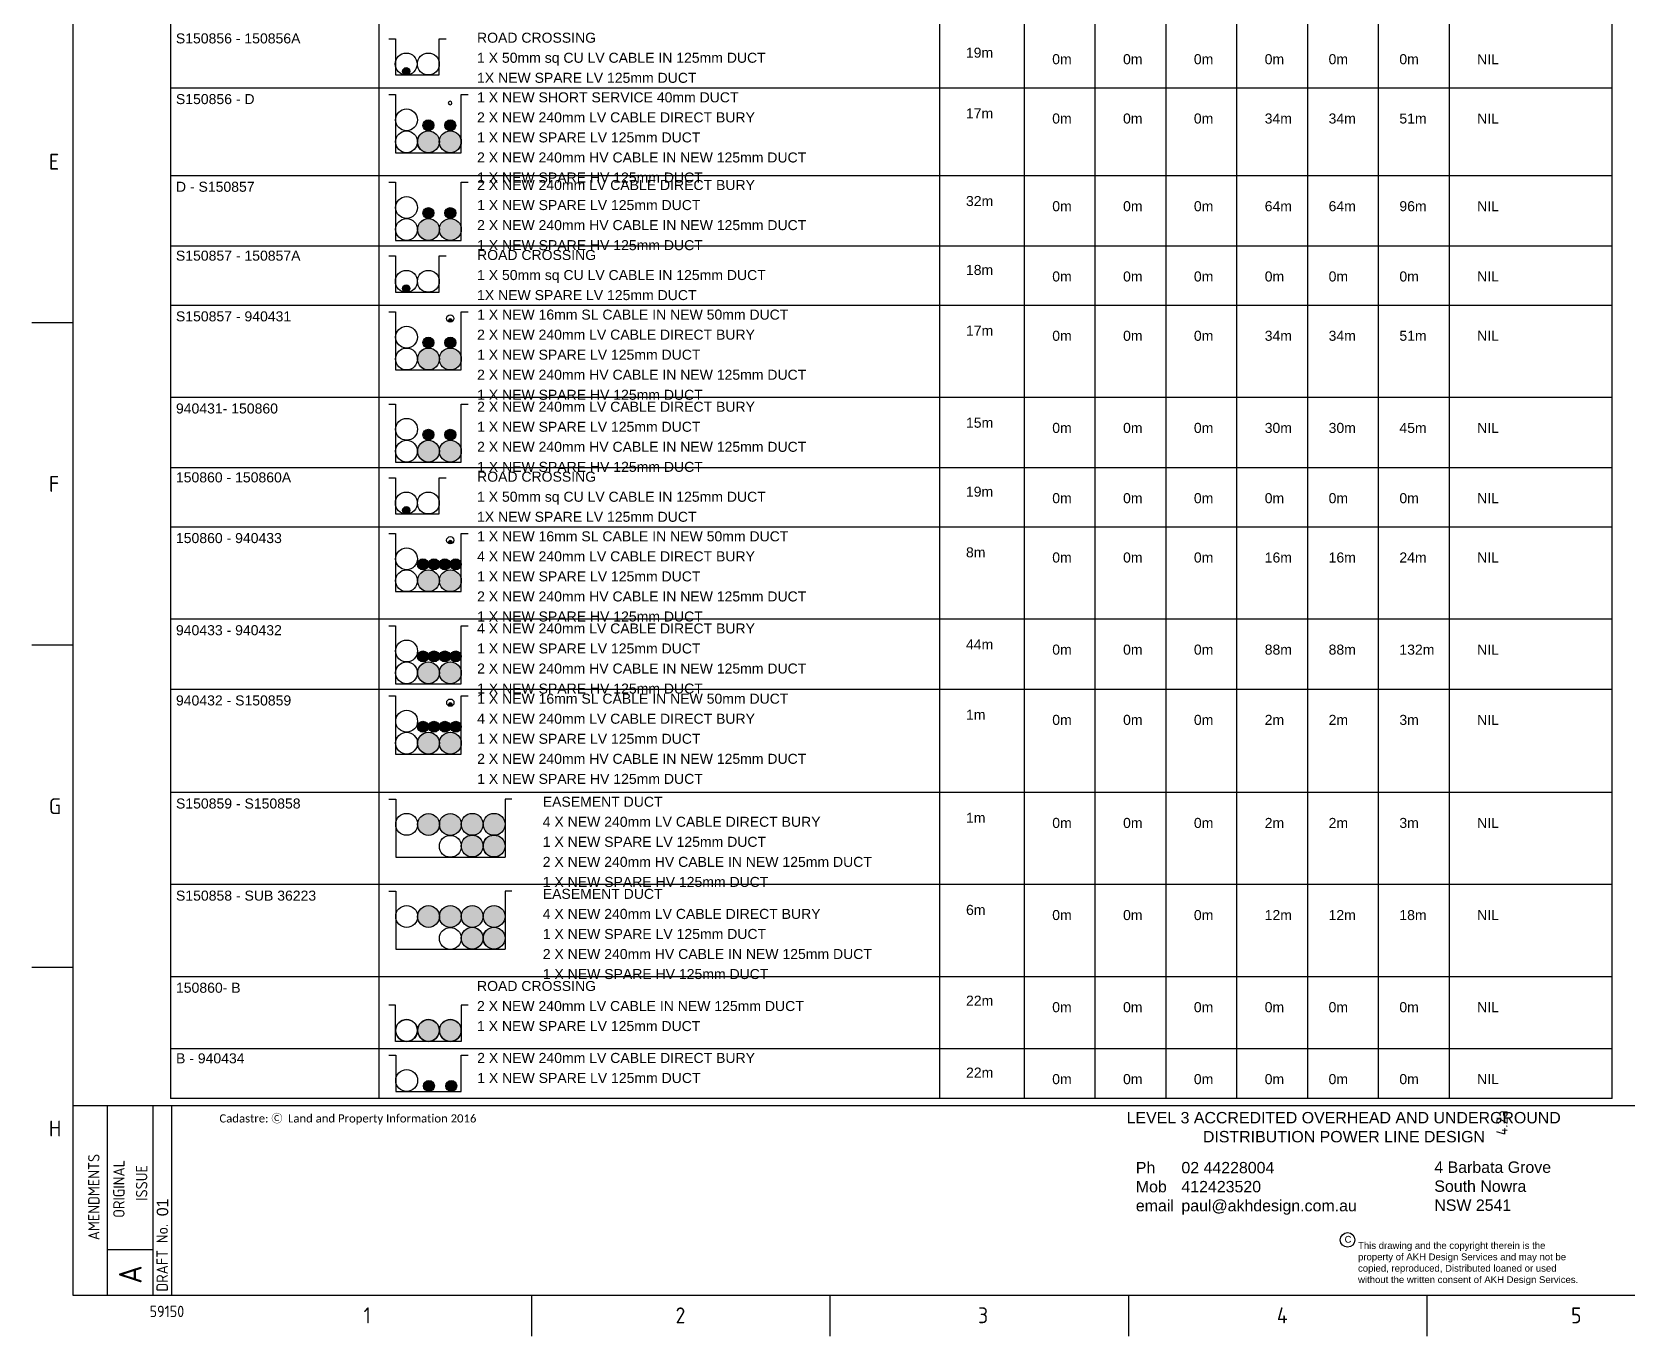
# Paper-space layout 'Retic2' of a CAD drawing. Header units: metres. Extents: x -30 to 845, y -5 to 581.
# Drawn here: x -29.6 to 320.4, y -5.4 to 280.9 of the extents above; entities that cross this region are included whole.
import ezdxf
from ezdxf.enums import TextEntityAlignment as Align

# ---------------------------------------------------------------- set-up
doc = ezdxf.new("R2010")
doc.units = ezdxf.units.M
for name, pattern in [('Cable Exist UG', [8.2, 4, -1.2, 1.8, -1.2]), ('Dash', [5, 3, -2]), ('IE Trench LV', [6.5, 5, -1.5])]:
    doc.linetypes.add(name, pattern=pattern)
doc.layers.get('0').update_dxf_attribs({"color": 6})
for name, color, linetype in [('_User Miscellaneous1', 251, 'Continuous'), ('_User Miscellaneous2', 7, 'Continuous'), ('Duct_SP_NEW', 2, 'Continuous'), ('Notes', 7, 'Continuous'), ('SupportsUG_SP_EXT', 7, 'Continuous')]:
    doc.layers.add(name, color=color, linetype=linetype)
doc.styles.add('iecISOCP', font='isocp.shx')
doc.styles.get("Standard").update_dxf_attribs({"font": 'arial.ttf'})

# ---------------------------------------------------------------- blocks, each defined once
blk = doc.blocks.new('A$C30A46249')
at = {"color": 7, "lineweight": -3, "insert": (6.92, 4.97), "char_height": 1.79, "attachment_point": 7, "line_spacing_factor": 1.2}
blk.add_mtext('{\\fCalibri|b0|i0|c0|p34;\\C256;Cadastre: \\fMS Gothic|b0|i0|c128|p49;\\C250;\\c2236962;Ⓒ\\fMS Gothic|b0|i0|c0|p49; \\fCalibri|b0|i0|c0|p34;\\C256;Land and Property Information 2016}', dxfattribs=at)
blk = doc.blocks.new('akhlogo')
at = {"layer": '_User Miscellaneous2'}
blk.add_circle((113.53, 12.12), 1.6, dxfattribs=at)
at = {"layer": '_User Miscellaneous2', "attachment_point": 1}
for s, insert, char_height, width in [('\\pi5.9046;LEVEL 3 ACCREDITED OVERHEAD AND UNDERGROUND \\P\\pi22.653;DISTRIBUTION POWER LINE DESIGN ', (59.13, 40.21), 2.5, 106.6522), ('Ph ^I02 44228004{\\fCalibri|b0|i0|c0|p34; ^J}Mob^I412423520\\Pemail^Ipaul@akhdesign.com.au', (67.06, 29.24), 2.5, 53.0212), ('4 Barbata Grove\\PSouth Nowra\\PNSW 2541', (132.56, 29.34), 2.5, 39.4695), ('This drawing and the copyright therein is the property of AKH Design Services and may not be copied, reproduced, Distributed loaned or used without the written consent of AKH Design Services.', (115.82, 11.65), 1.5, 48.7359)]:
    blk.add_mtext(s, dxfattribs=dict(at, insert=insert, char_height=char_height, width=width))
at = {"layer": '_User Miscellaneous2', "char_height": 1.5, "attachment_point": 1}
for insert in [(112.87, 13), (112.88, 13)]:
    blk.add_mtext('C', dxfattribs=dict(at, insert=insert))
blk = doc.blocks.new('A1_FRAME_TITLE')
at = {"layer": 'Notes', "color": 3, "linetype": 'Continuous'}
for p, q in [((-11.55, 574.39), (-11.55, 5.97)), ((-3.96, 5.97), (-3.96, 47.62)), ((6.04, 5.97), (6.04, 47.62)), ((10.19, 5.98), (10.19, 47.62)), ((-3.96, 15.97), (6.04, 15.97))]:
    blk.add_line(p, q, dxfattribs=at)
at = {"layer": 'Notes', "linetype": 'Continuous'}
for p, q in [((-11.55, 219.43), (-20.55, 219.43)), ((-11.55, 148.68), (-20.55, 148.68)), ((-11.55, 77.93), (-20.55, 77.93)), ((89.14, -3.03), (89.14, 5.97)), ((154.65, -3.03), (154.65, 5.97)), ((220.16, -3.03), (220.16, 5.97)), ((285.67, -3.03), (285.67, 5.97))]:
    blk.add_line(p, q, dxfattribs=at)
at = {"layer": 'Notes', "color": 3, "linetype": 'Continuous', "flags": 128}
for points in [[(-11.55, 47.62), (123.8, 47.62)], [(123.8, 47.62), (844.88, 47.62)], [(-11.55, 5.97), (844.88, 5.97)]]:
    blk.add_lwpolyline(points, dxfattribs=at)
blk.add_attdef('DRAFT_NUM', (9.35, 23.29), '', height=2.5, rotation=90)
at = {"layer": 'Notes', "color": 7, "style": 'iecISOCP'}
for s, p in [('E', (-16.81, 253.06)), ('F', (-16.81, 182.31)), ('G', (-16.81, 111.56)), ('H', (-16.81, 40.81)), ('1', (52.24, -0.22)), ('2', (120.7, -0.22)), ('3', (187.09, -0.2)), ('4', (252.67, -0.22)), ('5', (317.21, -0.22))]:
    blk.add_text(s, height=3.5, dxfattribs=at).set_placement(p)
for s, height, p in [('AMENDMENTS', 2.5, (-5.71, 18.02)), ('ORIGINAL', 2.5, (-0.21, 22.94)), ('ISSUE', 2.5, (4.79, 26.69)), ('DRAFT No.', 2.5, (9.29, 6.74)), ('A', 5, (3.54, 8.47))]:
    blk.add_text(s, height=height, rotation=90, dxfattribs=at).set_placement(p)
for tag, p in [('CAP_NO', (513.19, 43.46)), ('IE_NUM', (513.05, 37.81)), ('REF_No_1', (335.24, 32.31)), ('REF_1', (362.52, 32.31)), ('GEN_WO', (441.71, 31.76)), ('HV_SWITCH', (513.46, 32.16)), ('REF_No_2', (335.24, 26.31)), ('REF_2', (362.52, 26.31)), ('OH_WO', (441.71, 25.81)), ('UBD_REF', (513.05, 25.83)), ('REF_No_3', (335.24, 20.31)), ('REF_3', (362.52, 20.31)), ('UG_WO', (441.71, 20.05)), ('GIS_MAP_No', (513.05, 20.04)), ('REF_No_4', (335.24, 14.31)), ('REF_4', (362.52, 14.31)), ('SUB_WO', (441.71, 13.81)), ('HV_OP_DIAG', (513.33, 14.2)), ('LGA', (512.95, 7.78))]:
    blk.add_attdef(tag, p, '', height=2.5, dxfattribs=at)
at = {"layer": 'Notes', "style": 'iecISOCP'}
for tag, p in [('T1', (684.37, 39.47)), ('T2', (684.37, 34.35)), ('T3', (684.37, 28.92)), ('T4', (684.37, 23.66)), ('T5', (684.37, 18.23)), ('T6', (684.37, 12.97))]:
    blk.add_attdef(tag, text='', height=3.5, dxfattribs=at).set_placement(p, align=Align.CENTER)
at = {"layer": 'Notes', "color": 7, "style": 'iecISOCP'}
for tag, p in [('scale', (567.76, 33.27)), ('DRAWN', (567.76, 24.93)), ('DATE', (567.76, 16.88)), ('CHD', (567.76, 8.37)), ('DESIGN', (605.62, 9.15))]:
    blk.add_attdef(tag, text='', height=2.5, dxfattribs=at).set_placement(p, align=Align.CENTER)
at = {"layer": 'Notes', "color": 4, "style": 'iecISOCP'}
blk.add_attdef('NUM', text='', height=7, dxfattribs=at).set_placement((812.88, 20.12), align=Align.MIDDLE_CENTER)
at = {"layer": 'Notes', "color": 1, "style": 'iecISOCP'}
blk.add_attdef('REV', text='', height=5, dxfattribs=at).set_placement((840.57, 17.1), align=Align.CENTER)
at = {"layer": 'Notes', "color": 7, "style": 'iecISOCP'}
for tag, p in [('NS', (811.23, 8.12)), ('SHTS', (825.93, 8.12))]:
    blk.add_attdef(tag, text='', height=2.5, dxfattribs=at).set_placement(p, align=Align.MIDDLE)
at = {"layer": 'Notes', "style": 'iecISOCP'}
blk.add_attdef('ExportID', (-11.47, 2.39), '', height=2.5, dxfattribs=at)
at = {"layer": 'Notes', "style": 'iecISOCP', "flags": 1}
for tag, p in [('ProjectType', (-6.37, -26.8)), ('ProjectNumber', (3.01, -26.82)), ('DrawingNumber', (14.96, -26.8)), ('ProjectDescription', (27.02, -26.83)), ('ExportDate', (39.74, -26.79)), ('ExportUserName', (48.61, -26.8)), ('DesignerCompanyName', (60.94, -26.79)), ('ExportAreaOfInterest', (76.55, -26.81)), ('GIS_SUCCESS', (91.45, -26.78)), ('CAD_SUCCESS', (101.24, -26.78)), ('DEPOTCODE', (111.56, -26.88)), ('ExportCategories', (119.53, -26.8)), ('Comments', (133.84, -26.88))]:
    blk.add_attdef(tag, p, '', height=1, dxfattribs=at)
blk = doc.blocks.new('TRENCH_LV_2_DUCTS')
blk.add_lwpolyline([(-0.5, 2.65), (0, 2.65), (0, 0), (3.2, 0), (3.2, 2.65), (3.7, 2.65)])
blk = doc.blocks.new('DUCT_NEW')
blk.add_circle((0, 0.8), 0.8)
at = {"flags": 1}
blk.add_attdef('Z', (0, 0), '', height=0.2, dxfattribs=at)
at = {"flags": 9}
for tag, p in [('DUCT_CODE', (0, 0)), ('XSECT_TYPE', (0, -0.2)), ('STATE', (0, -0.6)), ('OWNED_BY', (0, -1.02)), ('OPERATED_BY', (0, -1.23)), ('FB_REFERENCE', (0, -0.4)), ('NOTES', (0, -0.8)), ('MAINTAINED_BY', (0, -1.42))]:
    blk.add_attdef(tag, text='', height=0.2, dxfattribs=at).set_placement(p, align=Align.MIDDLE_LEFT)
blk = doc.blocks.new('CABLE_LARGE_NEW')
h = blk.add_hatch(color=256)
edge = h.paths.add_edge_path()
edge.add_arc((0, 0.8), 0.8, 0, 360)
blk.add_circle((0, 0.8), 0.8)
for tag, flags, p in [('COND_CODE', 9, (1.5, 0)), ('STATE', 9, (1.5, -0.4)), ('XSECT_SIZE', 9, (1.5, -0.6)), ('OWNED_BY', 9, (1.5, -1)), ('OPERATED_BY', 9, (1.5, -1.2)), ('FB_REFERENCE', 9, (1.5, -0.2)), ('NOTES', 9, (1.5, -0.8)), ('Z', 1, (1.5, -1.6)), ('MAINTAINED_BY', 9, (1.5, -1.4))]:
    blk.add_attdef(tag, text='', height=0.2, dxfattribs=dict(flags=flags)).set_placement(p, align=Align.MIDDLE_LEFT)
blk = doc.blocks.new('TRENCH_HV_3_DUCTS')
blk.add_lwpolyline([(-0.5, 4.25), (0, 4.25), (0, 0), (4.8, 0), (4.8, 4.25), (5.3, 4.25)])
blk = doc.blocks.new('TRENCH_LV_3_DUCTS')
blk.add_lwpolyline([(-0.5, 2.65), (0, 2.65), (0, 0), (4.8, 0), (4.8, 2.65), (5.3, 2.65)])

psp = doc.layouts.new('Retic2')

# ---------------------------------------------------------------- linework, layer by layer
at = {"color": 7, "lineweight": -3}
for p, q in [((0.77762, 570.03763), (0.78433, 46.7248)), ((317.12636, 46.7248), (317.15833, 570.03763)), ((46.47083, 543.23797), (46.47083, 46.7248)), ((169.57365, 543.23797), (169.57365, 46.7248)), ((188.10575, 543.23797), (188.10575, 46.7248)), ((188.10575, 543.23797), (188.10575, 46.7248)), ((281.34884, 543.23797), (281.34884, 46.7248)), ((203.64627, 537.81011), (203.64627, 46.7248)), ((203.64627, 537.81011), (203.64627, 46.7248)), ((219.18678, 537.81011), (219.18678, 46.7248)), ((219.18678, 537.81011), (219.18678, 46.7248)), ((234.7273, 537.81011), (234.7273, 46.7248)), ((234.7273, 537.81011), (234.7273, 46.7248)), ((250.26781, 537.81011), (250.26781, 46.7248)), ((265.79606, 537.81011), (265.79606, 46.7248)), ((317.12832, 46.7248), (0.77985, 46.7248))]:
    psp.add_line(p, q, dxfattribs=at)
for points in [[(0.77789, 268.65671), (317.13963, 268.65671)], [(0.77789, 268.65671), (317.13963, 268.65671)], [(0.77789, 268.65671), (317.13963, 268.65671)], [(0.78685, 249.40443), (317.14859, 249.40443)], [(0.78685, 233.97879), (317.14764, 233.97879)], [(0.78685, 233.97879), (317.14764, 233.97879)], [(0.78685, 220.95315), (317.14685, 220.95315)], [(0.78685, 220.95315), (317.14685, 220.95315)], [(0.78685, 220.95315), (317.14685, 220.95315)], [(0.78685, 200.72751), (317.14547, 200.72751)], [(0.78685, 185.30187), (317.14452, 185.30187)], [(0.78685, 185.30187), (317.14452, 185.30187)], [(0.78685, 172.27622), (317.14373, 172.27622)], [(0.78685, 172.27622), (317.14373, 172.27622)], [(0.78685, 172.27622), (317.14373, 172.27622)], [(0.78685, 152.05059), (317.14235, 152.05059)], [(0.78685, 136.62494), (317.1414, 136.62494)], [(0.78685, 113.99931), (317.14002, 113.99931)], [(0.78247, 93.77367), (317.1347, 93.77367)], [(0.77808, 73.54803), (317.12937, 73.54803)], [(0.77808, 57.75143), (317.12799, 57.75143)]]:
    psp.add_lwpolyline(points, dxfattribs=at)
at = {"layer": 'Duct_SP_NEW', "linetype": 'Continuous', "flags": 128}
for points in [[(48.6976, 112.50357), (50.1976, 112.50357), (50.1976, 99.75357), (74.1976, 99.75357)], [(75.6976, 112.50357), (74.1976, 112.50357), (74.1976, 99.75357)], [(48.6976, 92.27793), (50.1976, 92.27793), (50.1976, 79.52793), (74.1976, 79.52793)], [(75.6976, 92.27793), (74.1976, 92.27793), (74.1976, 79.52793)]]:
    psp.add_lwpolyline(points, dxfattribs=at)

# ---------------------------------------------------------------- block references
at = {"layer": '_User Miscellaneous1', "color": 7, "lineweight": -3, "ltscale": 0.25}
psp.add_blockref('akhlogo', (145.56576, 3.58309), dxfattribs=at)
at = {"layer": 'Duct_SP_NEW', "linetype": 'Continuous', "xscale": 3, "yscale": 3, "zscale": 3}
for p in [(50.16664, 271.48148), (50.1756, 223.77792), (50.1756, 175.10099)]:
    psp.add_blockref('TRENCH_LV_2_DUCTS', p, dxfattribs=at)
at = {"layer": 'Duct_SP_NEW', "linetype": 'Cable Exist UG'}
for name, p, xscale, yscale, zscale in [('DUCT_NEW', (52.51745, 271.48149), 3, 3, 3), ('DUCT_NEW', (57.3679, 271.47979), 3, 3, 3), ('DUCT_NEW', (52.58421, 259.21097), 3, 3, 3), ('DUCT_NEW', (62.13148, 264.91202), -0.5, 0.5, 0.5), ('DUCT_NEW', (52.57983, 254.41097), 3, 3, 3), ('CABLE_LARGE_NEW', (57.37545, 254.41098), 3, 3, 3), ('DUCT_NEW', (57.38284, 254.41097), 3, 3, 3), ('CABLE_LARGE_NEW', (57.37983, 259.21097), 1.5, 1.5, 1.5), ('CABLE_LARGE_NEW', (62.17545, 254.41098), 3, 3, 3), ('DUCT_NEW', (62.18585, 254.41097), 3, 3, 3), ('CABLE_LARGE_NEW', (62.17983, 259.21097), 1.5, 1.5, 1.5), ('DUCT_NEW', (52.59298, 239.95869), 3, 3, 3), ('CABLE_LARGE_NEW', (57.38859, 239.95869), 1.5, 1.5, 1.5), ('CABLE_LARGE_NEW', (62.18859, 239.95869), 1.5, 1.5, 1.5), ('DUCT_NEW', (52.5886, 235.15869), 3, 3, 3), ('CABLE_LARGE_NEW', (57.38421, 235.1587), 3, 3, 3), ('DUCT_NEW', (57.3916, 235.15869), 3, 3, 3), ('CABLE_LARGE_NEW', (62.18421, 235.1587), 3, 3, 3), ('DUCT_NEW', (62.19461, 235.15869), 3, 3, 3), ('DUCT_NEW', (52.52641, 223.77792), 3, 3, 3), ('DUCT_NEW', (57.37686, 223.77622), 3, 3, 3), ('DUCT_NEW', (52.59127, 211.5074), 3, 3, 3), ('CABLE_LARGE_NEW', (57.38689, 211.50741), 1.5, 1.5, 1.5), ('CABLE_LARGE_NEW', (62.18688, 211.50741), 1.5, 1.5, 1.5), ('DUCT_NEW', (52.58689, 206.7074), 3, 3, 3), ('CABLE_LARGE_NEW', (57.38251, 206.70741), 3, 3, 3), ('DUCT_NEW', (57.3899, 206.7074), 3, 3, 3), ('CABLE_LARGE_NEW', (62.1825, 206.70741), 3, 3, 3), ('DUCT_NEW', (62.19291, 206.7074), 3, 3, 3), ('DUCT_NEW', (52.59317, 191.28176), 3, 3, 3), ('CABLE_LARGE_NEW', (57.38879, 191.28177), 1.5, 1.5, 1.5), ('CABLE_LARGE_NEW', (62.18879, 191.28177), 1.5, 1.5, 1.5), ('DUCT_NEW', (52.58879, 186.48177), 3, 3, 3), ('CABLE_LARGE_NEW', (57.38441, 186.48177), 3, 3, 3), ('DUCT_NEW', (57.3918, 186.48177), 3, 3, 3), ('CABLE_LARGE_NEW', (62.18441, 186.48177), 3, 3, 3), ('DUCT_NEW', (62.19481, 186.48177), 3, 3, 3), ('DUCT_NEW', (52.52641, 175.101), 3, 3, 3), ('DUCT_NEW', (57.37686, 175.0993), 3, 3, 3), ('DUCT_NEW', (52.59127, 162.83048), 3, 3, 3), ('CABLE_LARGE_NEW', (56.18689, 162.83048), 1.5, 1.5, 1.5), ('CABLE_LARGE_NEW', (58.58689, 162.83048), 1.5, 1.5, 1.5), ('CABLE_LARGE_NEW', (60.98689, 162.83048), 1.5, 1.5, 1.5), ('CABLE_LARGE_NEW', (63.38689, 162.83048), 1.5, 1.5, 1.5), ('DUCT_NEW', (52.58689, 158.03048), 3, 3, 3), ('CABLE_LARGE_NEW', (57.38251, 158.03049), 3, 3, 3), ('DUCT_NEW', (57.3899, 158.03048), 3, 3, 3), ('CABLE_LARGE_NEW', (62.1825, 158.03049), 3, 3, 3), ('DUCT_NEW', (62.19291, 158.03048), 3, 3, 3), ('DUCT_NEW', (52.59375, 142.60484), 3, 3, 3), ('CABLE_LARGE_NEW', (56.18936, 142.60485), 1.5, 1.5, 1.5), ('CABLE_LARGE_NEW', (58.58936, 142.60485), 1.5, 1.5, 1.5), ('CABLE_LARGE_NEW', (60.98936, 142.60485), 1.5, 1.5, 1.5), ('CABLE_LARGE_NEW', (63.38936, 142.60485), 1.5, 1.5, 1.5), ('DUCT_NEW', (52.58937, 137.80484), 3, 3, 3), ('CABLE_LARGE_NEW', (57.38498, 137.80485), 3, 3, 3), ('DUCT_NEW', (57.39238, 137.80484), 3, 3, 3), ('CABLE_LARGE_NEW', (62.18498, 137.80485), 3, 3, 3), ('DUCT_NEW', (62.19539, 137.80484), 3, 3, 3), ('DUCT_NEW', (52.59784, 127.1792), 3, 3, 3), ('CABLE_LARGE_NEW', (56.19346, 127.1792), 1.5, 1.5, 1.5), ('CABLE_LARGE_NEW', (58.59346, 127.1792), 1.5, 1.5, 1.5), ('CABLE_LARGE_NEW', (60.99346, 127.1792), 1.5, 1.5, 1.5), ('CABLE_LARGE_NEW', (63.39346, 127.1792), 1.5, 1.5, 1.5), ('DUCT_NEW', (52.59346, 122.3792), 3, 3, 3), ('CABLE_LARGE_NEW', (57.38908, 122.37921), 3, 3, 3), ('DUCT_NEW', (57.39647, 122.3792), 3, 3, 3), ('CABLE_LARGE_NEW', (62.18908, 122.37921), 3, 3, 3), ('DUCT_NEW', (62.19948, 122.3792), 3, 3, 3), ('DUCT_NEW', (52.60499, 104.55356), 3, 3, 3), ('CABLE_LARGE_NEW', (57.4043, 104.52762), 3, 3, 3), ('CABLE_LARGE_NEW', (62.2043, 104.52762), 3, 3, 3), ('CABLE_LARGE_NEW', (66.99761, 104.55356), 3, 3, 3), ('CABLE_LARGE_NEW', (71.79761, 104.55356), 3, 3, 3), ('DUCT_NEW', (62.19454, 99.72764), 3, 3, 3), ('CABLE_LARGE_NEW', (66.98953, 99.77951), 3, 3, 3), ('DUCT_NEW', (66.99692, 99.77951), 3, 3, 3), ('CABLE_LARGE_NEW', (71.78953, 99.77951), 3, 3, 3), ('DUCT_NEW', (71.79993, 99.77951), 3, 3, 3), ('DUCT_NEW', (52.60499, 84.32792), 3, 3, 3), ('CABLE_LARGE_NEW', (57.4043, 84.30198), 3, 3, 3), ('CABLE_LARGE_NEW', (62.2043, 84.30198), 3, 3, 3), ('CABLE_LARGE_NEW', (66.99761, 84.32792), 3, 3, 3), ('CABLE_LARGE_NEW', (71.79761, 84.32792), 3, 3, 3), ('DUCT_NEW', (62.19454, 79.502), 3, 3, 3), ('CABLE_LARGE_NEW', (66.98953, 79.55387), 3, 3, 3), ('DUCT_NEW', (66.99692, 79.55387), 3, 3, 3), ('CABLE_LARGE_NEW', (71.78953, 79.55387), 3, 3, 3), ('DUCT_NEW', (71.79993, 79.55387), 3, 3, 3), ('DUCT_NEW', (52.58896, 59.30059), -3, 3, 3), ('DUCT_NEW', (52.59623, 59.30229), 3, 3, 3), ('DUCT_NEW', (52.59623, 59.30229), 3, 3, 3), ('DUCT_NEW', (57.38896, 59.30059), -3, 3, 3), ('CABLE_LARGE_NEW', (57.39184, 59.30229), 3, 3, 3), ('CABLE_LARGE_NEW', (57.39184, 59.30229), 3, 3, 3), ('DUCT_NEW', (57.39924, 59.30229), 3, 3, 3), ('DUCT_NEW', (57.39924, 59.30229), 3, 3, 3), ('DUCT_NEW', (62.18896, 59.30059), -3, 3, 3), ('CABLE_LARGE_NEW', (62.19184, 59.3023), 3, 3, 3), ('CABLE_LARGE_NEW', (62.19184, 59.3023), 3, 3, 3), ('DUCT_NEW', (62.20225, 59.30229), 3, 3, 3), ('DUCT_NEW', (62.20225, 59.30229), 3, 3, 3), ('DUCT_NEW', (52.60871, 48.30398), 3, 3, 3), ('CABLE_LARGE_NEW', (57.49894, 48.30568), 1.5, 1.5, 1.5), ('CABLE_LARGE_NEW', (62.38917, 48.30738), 1.5, 1.5, 1.5)]:
    psp.add_blockref(name, p, dxfattribs=dict(at, xscale=xscale, yscale=yscale, zscale=zscale))
for p in [(52.51744, 271.48149), (52.5264, 223.77792), (52.5264, 175.101)]:
    psp.add_blockref('CABLE_LARGE_NEW', p, dxfattribs=at)
at = {"layer": 'Duct_SP_NEW', "linetype": 'Dash', "xscale": 3, "yscale": 3, "zscale": 3}
for p in [(50.17683, 254.41097), (50.18559, 235.15869), (50.18388, 206.70741), (50.18579, 186.48177), (50.18388, 158.03049), (50.18636, 137.80485), (50.19046, 122.37921)]:
    psp.add_blockref('TRENCH_HV_3_DUCTS', p, dxfattribs=at)
at = {"layer": 'Duct_SP_NEW', "linetype": 'Cable Exist UG', "rotation": 359.9856148740548}
for p in [(62.18371, 217.18944), (62.18371, 168.51251), (62.19028, 132.86123)]:
    psp.add_blockref('DUCT_NEW', p, dxfattribs=at)
at = {"layer": 'Duct_SP_NEW', "linetype": 'Cable Exist UG', "xscale": 0.5, "yscale": 0.5, "zscale": 0.5, "rotation": 359.9856148740548}
for p in [(62.18371, 217.18944), (62.18371, 168.51251), (62.19028, 132.86123)]:
    psp.add_blockref('CABLE_LARGE_NEW', p, dxfattribs=at)
at = {"layer": 'Duct_SP_NEW', "linetype": 'IE Trench LV', "yscale": 3, "zscale": 3}
for p, xscale in [((64.59322, 59.30229), -3), ((50.20446, 48.30568), 3)]:
    psp.add_blockref('TRENCH_LV_3_DUCTS', p, dxfattribs=dict(at, xscale=xscale))
at = {"layer": 'Notes'}
psp.add_blockref('A$C30A46249', (4.60382, 36.06913), dxfattribs=at)
at = {"layer": 'SupportsUG_SP_EXT'}
ref = psp.add_blockref('A1_FRAME_TITLE', (-9.082, -2.39), dxfattribs=at)
ref.add_attrib('ExportID', '59150', dxfattribs={"layer": 'Notes', "height": 2.5, "style": 'iecISOCP'}).set_placement((0, 0), align=Align.MIDDLE_CENTER)
ref.add_attrib('VERSION_NO', '4.2a', dxfattribs={"layer": 'Notes', "color": 7, "height": 2.5, "rotation": 90, "style": 'iecISOCP'}).set_placement((292.95517, 41.42169), align=Align.MIDDLE_CENTER)
ref.add_attrib('DRAFT_NUM', '01', (0.27188, 20.90356), dxfattribs={"layer": '0', "height": 2.5, "rotation": 90})

# ---------------------------------------------------------------- texts
at = {"color": 7, "lineweight": -3, "char_height": 2.2, "attachment_point": 1}
for s, insert, width in [('S150856 - 150856A', (1.96418, 280.60221), 54.1159856), ('19m', (175.3342, 277.47063), 54.1159856), ('0m', (194.27706, 276.03919), 34.1570666), ('0m', (209.81758, 276.03919), 34.1570666), ('0m', (225.35809, 276.03919), 34.1570666), ('0m', (240.89861, 276.03919), 34.1570666), ('0m', (254.92214, 276.03919), 34.1570666), ('0m', (270.45039, 276.03919), 34.1570666), ('NIL', (287.52015, 276.03919), 34.1570666), ('S150856 - D ', (1.97294, 267.27709), 54.1159856), ('17m', (175.34296, 264.14551), 54.1159856), ('0m', (194.27706, 263.01355), 34.1570666), ('0m', (209.81758, 263.01355), 34.1570666), ('0m', (225.35809, 263.01355), 34.1570666), ('34m', (240.89861, 263.01355), 34.1570666), ('34m', (254.92214, 263.01355), 34.1570666), ('51m', (270.45039, 263.01355), 34.1570666), ('NIL', (287.52015, 263.01355), 34.1570666), ('D - S150857 ', (1.9817, 248.02481), 54.1159856), ('32m', (175.35172, 244.89323), 54.1159856), ('0m', (194.28583, 243.76127), 34.1570666), ('0m', (209.82634, 243.76127), 34.1570666), ('0m', (225.36686, 243.76127), 34.1570666), ('64m', (240.90737, 243.76127), 34.1570666), ('64m', (254.9309, 243.76127), 34.1570666), ('96m', (270.45915, 243.76127), 34.1570666), ('NIL', (287.52892, 243.76127), 34.1570666), ('S150857 - 150857A', (1.97314, 232.89865), 54.1159856), ('18m', (175.34316, 229.76706), 54.1159856), ('0m', (194.28602, 228.33563), 34.1570666), ('0m', (209.82654, 228.33563), 34.1570666), ('0m', (225.36705, 228.33563), 34.1570666), ('0m', (240.90757, 228.33563), 34.1570666), ('0m', (254.9311, 228.33563), 34.1570666), ('0m', (270.45935, 228.33563), 34.1570666), ('NIL', (287.52911, 228.33563), 34.1570666), ('S150857 - 940431', (1.97999, 219.57352), 54.1159856), ('17m', (175.35002, 216.44194), 54.1159856), ('0m', (194.28602, 215.30999), 34.1570666), ('0m', (209.82654, 215.30999), 34.1570666), ('0m', (225.36705, 215.30999), 34.1570666), ('34m', (240.90757, 215.30999), 34.1570666), ('34m', (254.9311, 215.30999), 34.1570666), ('51m', (270.45935, 215.30999), 34.1570666), ('NIL', (287.52911, 215.30999), 34.1570666), ('940431- 150860 ', (1.9819, 199.34789), 54.1159856), ('15m', (175.35192, 196.2163), 54.1159856), ('0m', (194.28602, 195.08435), 34.1570666), ('0m', (209.82654, 195.08435), 34.1570666), ('0m', (225.36705, 195.08435), 34.1570666), ('30m', (240.90757, 195.08435), 34.1570666), ('30m', (254.9311, 195.08435), 34.1570666), ('45m', (270.45935, 195.08435), 34.1570666), ('NIL', (287.52911, 195.08435), 34.1570666), ('150860 - 150860A', (1.97314, 184.22172), 54.1159856), ('19m', (175.34316, 181.09014), 54.1159856), ('0m', (194.28602, 179.65871), 34.1570666), ('0m', (209.82654, 179.65871), 34.1570666), ('0m', (225.36705, 179.65871), 34.1570666), ('0m', (240.90757, 179.65871), 34.1570666), ('0m', (254.9311, 179.65871), 34.1570666), ('0m', (270.45935, 179.65871), 34.1570666), ('NIL', (287.52911, 179.65871), 34.1570666), ('150860 - 940433', (1.97999, 170.8966), 54.1159856), ('8m', (175.35002, 167.76502), 54.1159856), ('0m', (194.28602, 166.63306), 34.1570666), ('0m', (209.82654, 166.63306), 34.1570666), ('0m', (225.36705, 166.63306), 34.1570666), ('16m', (240.90757, 166.63306), 34.1570666), ('16m', (254.9311, 166.63306), 34.1570666), ('24m', (270.45935, 166.63306), 34.1570666), ('NIL', (287.52911, 166.63306), 34.1570666), ('940433 - 940432', (1.98247, 150.67096), 54.1159856), ('44m', (175.3525, 147.53938), 54.1159856), ('0m', (194.28602, 146.40743), 34.1570666), ('0m', (209.82654, 146.40743), 34.1570666), ('0m', (225.36705, 146.40743), 34.1570666), ('88m', (240.90757, 146.40743), 34.1570666), ('88m', (254.9311, 146.40743), 34.1570666), ('132m', (270.45935, 146.40743), 34.1570666), ('NIL', (287.52911, 146.40743), 34.1570666), ('940432 - S150859 ', (1.98657, 135.24532), 54.1159856), ('1m', (175.35659, 132.11374), 54.1159856), ('0m', (194.28602, 130.98178), 34.1570666), ('0m', (209.82654, 130.98178), 34.1570666), ('0m', (225.36705, 130.98178), 34.1570666), ('2m', (240.90757, 130.98178), 34.1570666), ('2m', (254.9311, 130.98178), 34.1570666), ('3m', (270.45935, 130.98178), 34.1570666), ('NIL', (287.52911, 130.98178), 34.1570666), ('S150859 - S150858', (1.98904, 112.61968), 54.1159856), ('1m', (175.35907, 109.4881), 54.1159856), ('0m', (194.28602, 108.35615), 34.1570666), ('0m', (209.82654, 108.35615), 34.1570666), ('0m', (225.36705, 108.35615), 34.1570666), ('2m', (240.90757, 108.35615), 34.1570666), ('2m', (254.9311, 108.35615), 34.1570666), ('3m', (270.45935, 108.35615), 34.1570666), ('NIL', (287.52911, 108.35615), 34.1570666), ('S150858 - SUB 36223', (1.99371, 92.39404), 54.1159856), ('6m', (175.36374, 89.26246), 54.1159856), ('0m', (194.28164, 88.13051), 34.1570666), ('0m', (209.82216, 88.13051), 34.1570666), ('0m', (225.36267, 88.13051), 34.1570666), ('12m', (240.90319, 88.13051), 34.1570666), ('12m', (254.92672, 88.13051), 34.1570666), ('18m', (270.45497, 88.13051), 34.1570666), ('NIL', (287.52473, 88.13051), 34.1570666), ('150860- B', (1.98933, 72.16841), 54.1159856), ('22m', (175.35936, 69.33631), 54.1159856), ('0m', (194.27726, 67.90487), 34.1570666), ('0m', (209.81778, 67.90487), 34.1570666), ('0m', (225.35829, 67.90487), 34.1570666), ('0m', (240.89881, 67.90487), 34.1570666), ('0m', (254.92234, 67.90487), 34.1570666), ('0m', (270.45059, 67.90487), 34.1570666), ('NIL', (287.52035, 67.90487), 34.1570666), ('B - 940434', (1.99619, 56.67128), 54.1159856), ('22m', (175.36621, 53.5397), 54.1159856), ('0m', (194.27726, 52.10827), 34.1570666), ('0m', (209.81778, 52.10827), 34.1570666), ('0m', (225.35829, 52.10827), 34.1570666), ('0m', (240.89881, 52.10827), 34.1570666), ('0m', (254.92234, 52.10827), 34.1570666), ('0m', (270.45059, 52.10827), 34.1570666), ('NIL', (287.52035, 52.10827), 34.1570666)]:
    psp.add_mtext(s, dxfattribs=dict(at, insert=insert, width=width))
at = {"color": 7, "lineweight": -3, "char_height": 2.2, "width": 92.2638434, "attachment_point": 1, "line_spacing_factor": 1.2}
for s, insert in [('ROAD CROSSING\\P1 X 50mm sq CU LV CABLE IN 125mm DUCT\\P1X NEW SPARE LV 125mm DUCT', (68.05068, 280.75103)), ('1 X NEW SHORT SERVICE 40mm DUCT\\P2 X NEW 240mm LV CABLE DIRECT BURY\\P1 X NEW SPARE LV 125mm DUCT\\P2 X NEW 240mm HV CABLE IN NEW 125mm DUCT\\P1 X NEW SPARE HV 125mm DUCT', (68.06386, 267.66362)), ('2 X NEW 240mm LV CABLE DIRECT BURY\\P1 X NEW SPARE LV 125mm DUCT\\P2 X NEW 240mm HV CABLE IN NEW 125mm DUCT\\P1 X NEW SPARE HV 125mm DUCT', (68.07263, 248.41134)), ('ROAD CROSSING\\P1 X 50mm sq CU LV CABLE IN 125mm DUCT\\P1X NEW SPARE LV 125mm DUCT', (68.05964, 233.04747)), ('1 X NEW 16mm SL CABLE IN NEW 50mm DUCT\\P2 X NEW 240mm LV CABLE DIRECT BURY\\P1 X NEW SPARE LV 125mm DUCT\\P2 X NEW 240mm HV CABLE IN NEW 125mm DUCT\\P1 X NEW SPARE HV 125mm DUCT', (68.07092, 219.96005)), ('2 X NEW 240mm LV CABLE DIRECT BURY\\P1 X NEW SPARE LV 125mm DUCT\\P2 X NEW 240mm HV CABLE IN NEW 125mm DUCT\\P1 X NEW SPARE HV 125mm DUCT', (68.07282, 199.73441)), ('ROAD CROSSING\\P1 X 50mm sq CU LV CABLE IN 125mm DUCT\\P1X NEW SPARE LV 125mm DUCT', (68.05964, 184.37054)), ('1 X NEW 16mm SL CABLE IN NEW 50mm DUCT\\P4 X NEW 240mm LV CABLE DIRECT BURY\\P1 X NEW SPARE LV 125mm DUCT\\P2 X NEW 240mm HV CABLE IN NEW 125mm DUCT\\P1 X NEW SPARE HV 125mm DUCT', (68.07092, 171.28313)), ('4 X NEW 240mm LV CABLE DIRECT BURY\\P1 X NEW SPARE LV 125mm DUCT\\P2 X NEW 240mm HV CABLE IN NEW 125mm DUCT\\P1 X NEW SPARE HV 125mm DUCT', (68.0734, 151.05749)), ('1 X NEW 16mm SL CABLE IN NEW 50mm DUCT\\P4 X NEW 240mm LV CABLE DIRECT BURY\\P1 X NEW SPARE LV 125mm DUCT\\P2 X NEW 240mm HV CABLE IN NEW 125mm DUCT\\P1 X NEW SPARE HV 125mm DUCT', (68.07749, 135.63185)), ('EASEMENT DUCT\\P4 X NEW 240mm LV CABLE DIRECT BURY\\P1 X NEW SPARE LV 125mm DUCT\\P2 X NEW 240mm HV CABLE IN NEW 125mm DUCT\\P1 X NEW SPARE HV 125mm DUCT', (82.47258, 113.00621)), ('EASEMENT DUCT\\P4 X NEW 240mm LV CABLE DIRECT BURY\\P1 X NEW SPARE LV 125mm DUCT\\P2 X NEW 240mm HV CABLE IN NEW 125mm DUCT\\P1 X NEW SPARE HV 125mm DUCT', (82.47725, 92.78057)), ('ROAD CROSSING \\P2 X NEW 240mm LV CABLE IN NEW 125mm DUCT\\P1 X NEW SPARE LV 125mm DUCT', (68.04597, 72.55493)), ('2 X NEW 240mm LV CABLE DIRECT BURY\\P1 X NEW SPARE LV 125mm DUCT', (68.08711, 56.75833))]:
    psp.add_mtext(s, dxfattribs=dict(at, insert=insert))

doc.saveas('drawing.dxf')
